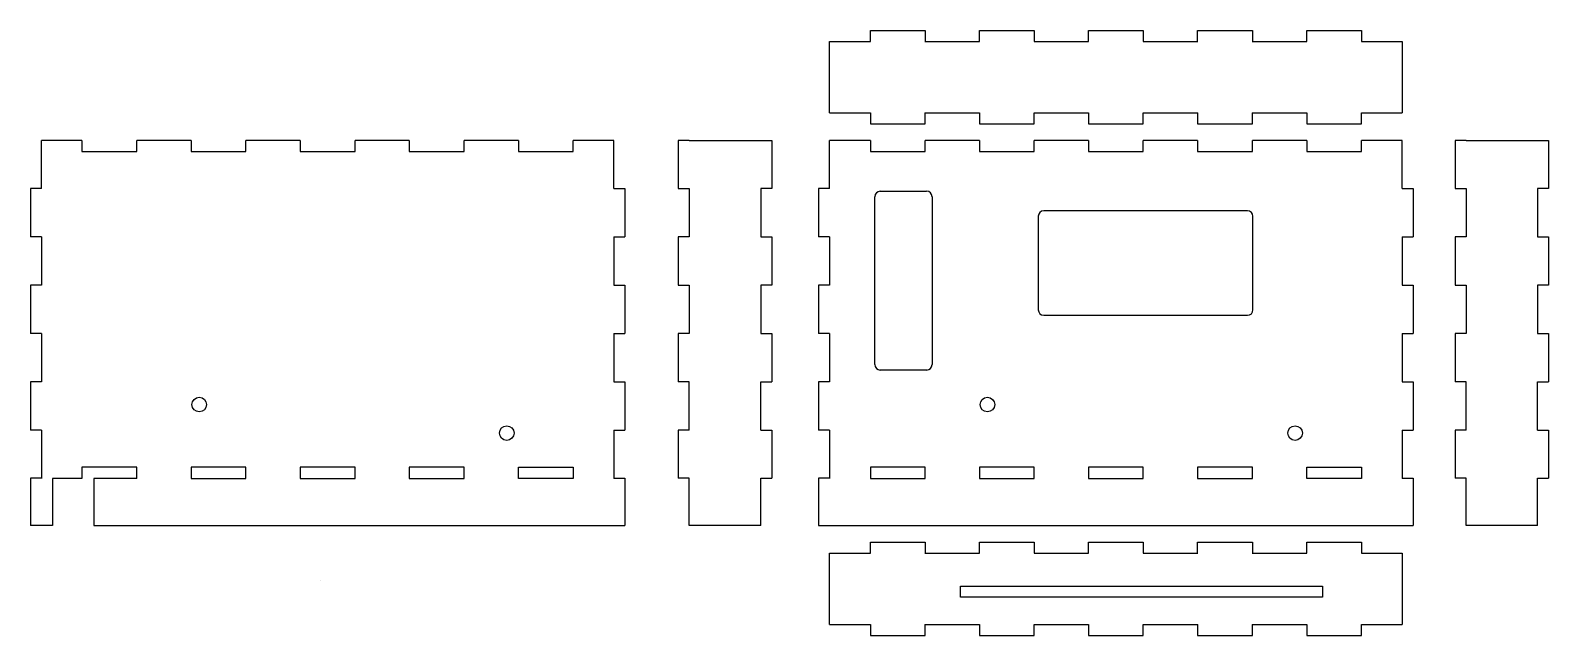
# Model space of a CAD drawing. Header units: millimetres. Extents: x 28 to 304, y -50 to 60.
import ezdxf

# ---------------------------------------------------------------- set-up
doc = ezdxf.new("R2010")
doc.units = ezdxf.units.MM
doc.layers.get('0').update_dxf_attribs({"color": 18, "lineweight": 25, "true_color": 0x000000})

msp = doc.modelspace()

# ---------------------------------------------------------------- linework, layer by layer
for p, q in [((173.2, 58), (180.61, 58)), ((173.2, 45), (173.2, 58)), ((180.6, 58), (180.6, 60)), ((180.6, 60), (190.54, 60)), ((190.52, 58), (200.43, 58)), ((190.54, 60), (190.54, 58)), ((200.41, 58), (200.41, 60)), ((200.41, 60), (210.35, 60)), ((210.34, 58), (220.25, 58)), ((210.35, 60), (210.35, 58)), ((220.23, 58), (220.23, 60)), ((220.23, 60), (230.17, 60)), ((230.16, 58), (240.07, 58)), ((230.17, 60), (230.17, 58)), ((240.05, 58), (240.05, 60)), ((240.05, 60), (249.99, 60)), ((249.97, 58), (259.88, 58)), ((249.99, 60), (249.99, 58)), ((259.87, 58), (259.87, 60)), ((259.87, 60), (269.81, 60)), ((269.79, 58), (277.2, 58)), ((269.81, 60), (269.81, 58)), ((277.2, 58), (277.2, 45)), ((173.2, 45), (180.61, 45)), ((180.6, 45), (180.6, 43)), ((190.52, 45), (200.43, 45)), ((190.54, 43), (190.54, 45)), ((200.41, 45), (200.41, 43)), ((210.34, 45), (220.25, 45)), ((210.35, 43), (210.35, 45)), ((220.23, 45), (220.23, 43)), ((230.16, 45), (240.07, 45)), ((230.17, 43), (230.17, 45)), ((240.05, 45), (240.05, 43)), ((249.97, 45), (259.88, 45)), ((249.99, 43), (249.99, 45)), ((259.87, 45), (259.87, 43)), ((269.79, 45), (277.2, 45)), ((269.81, 43), (269.81, 45)), ((180.6, 43), (190.54, 43)), ((200.41, 43), (210.35, 43)), ((220.23, 43), (230.17, 43)), ((240.05, 43), (249.99, 43)), ((259.87, 43), (269.81, 43)), ((30, 31.23), (30, 40)), ((37.38, 40), (30, 40)), ((37.38, 40), (37.38, 38)), ((47.34, 38), (47.34, 40)), ((57.2, 40), (47.34, 40)), ((57.2, 40), (57.2, 38)), ((67.16, 38), (67.16, 40)), ((77.02, 40), (67.16, 40)), ((77.02, 40), (77.02, 38)), ((86.98, 38), (86.98, 40)), ((96.84, 40), (86.98, 40)), ((96.84, 40), (96.84, 38)), ((106.8, 38), (106.8, 40)), ((116.66, 40), (106.8, 40)), ((116.66, 40), (116.66, 38)), ((126.62, 38), (126.62, 40)), ((134, 40), (126.62, 40)), ((134, 31.23), (134, 40)), ((147.7, 40), (145.7, 40)), ((145.7, 40), (145.7, 31.25)), ((147.7, 40), (160.7, 40)), ((160.7, 40), (162.7, 40)), ((162.7, 40), (162.7, 31.25)), ((173.2, 31.23), (173.2, 40)), ((180.59, 40), (173.2, 40)), ((180.59, 40), (180.59, 38)), ((190.55, 38), (190.55, 40)), ((200.4, 40), (190.55, 40)), ((200.4, 40), (200.4, 38)), ((210.36, 38), (210.36, 40)), ((220.22, 40), (210.36, 40)), ((220.22, 40), (220.22, 38)), ((230.18, 38), (230.18, 40)), ((240.04, 40), (230.18, 40)), ((240.04, 40), (240.04, 38)), ((250, 38), (250, 40)), ((259.86, 40), (250, 40)), ((259.86, 40), (259.86, 38)), ((269.82, 38), (269.82, 40)), ((277.2, 40), (269.82, 40)), ((277.2, 31.23), (277.2, 40)), ((288.81, 40), (286.81, 40)), ((286.81, 40), (286.81, 31.25)), ((288.81, 40), (301.81, 40)), ((301.81, 40), (303.81, 40)), ((303.81, 40), (303.81, 31.25)), ((37.38, 38), (47.34, 38)), ((57.2, 38), (67.16, 38)), ((77.02, 38), (86.98, 38)), ((96.84, 38), (106.8, 38)), ((116.66, 38), (126.62, 38)), ((180.59, 38), (190.55, 38)), ((200.4, 38), (210.36, 38)), ((220.22, 38), (230.18, 38)), ((240.04, 38), (250, 38)), ((259.86, 38), (269.82, 38)), ((28, 31.24), (28, 22.46)), ((30, 31.24), (28, 31.24)), ((30, 31.23), (30, 31.23)), ((30, 31.23), (30, 31.23)), ((30, 31.23), (30, 31.23)), ((134, 31.24), (136, 31.24)), ((134, 31.23), (134, 31.23)), ((134, 31.23), (134, 31.23)), ((134, 31.23), (134, 31.23)), ((136, 31.24), (136, 22.46)), ((145.7, 31.25), (147.7, 31.25)), ((147.7, 31.25), (147.7, 22.5)), ((162.7, 31.25), (160.7, 31.25)), ((160.7, 31.25), (160.7, 22.5)), ((171.2, 31.24), (171.2, 22.46)), ((173.2, 31.24), (171.2, 31.24)), ((173.2, 31.23), (173.2, 31.23)), ((173.2, 31.23), (173.2, 31.23)), ((173.2, 31.23), (173.2, 31.23)), ((182.39, 30.76), (190.8, 30.77)), ((277.2, 31.24), (279.2, 31.24)), ((277.2, 31.23), (277.2, 31.23)), ((277.2, 31.23), (277.2, 31.23)), ((277.2, 31.23), (277.2, 31.23)), ((279.2, 31.24), (279.2, 22.46)), ((286.81, 31.25), (288.81, 31.25)), ((288.81, 31.25), (288.81, 22.5)), ((303.81, 31.25), (301.81, 31.25)), ((301.81, 31.25), (301.81, 22.5)), ((181.41, -0.73), (181.41, 29.76)), ((191.8, 29.77), (191.81, -0.75)), ((211.1, 26.22), (211.1, 9.22)), ((249.1, 27.22), (212.1, 27.22)), ((250.1, 9.22), (250.1, 26.22)), ((30, 22.46), (28, 22.46)), ((30, 22.45), (30, 13.69)), ((134, 22.46), (136, 22.46)), ((134, 22.45), (134, 13.69)), ((147.7, 22.45), (145.7, 22.45)), ((145.7, 22.45), (145.7, 13.7)), ((160.7, 22.45), (162.7, 22.45)), ((162.7, 22.45), (162.7, 13.7)), ((173.2, 22.46), (171.2, 22.46)), ((173.2, 22.45), (173.2, 13.69)), ((277.2, 22.46), (279.2, 22.46)), ((277.2, 22.45), (277.2, 13.69)), ((288.81, 22.45), (286.81, 22.45)), ((286.81, 22.45), (286.81, 13.7)), ((301.81, 22.45), (303.81, 22.45)), ((303.81, 22.45), (303.81, 13.7)), ((28, 13.69), (28, 4.91)), ((30, 13.69), (28, 13.69)), ((134, 13.69), (136, 13.69)), ((136, 13.69), (136, 4.91)), ((145.7, 13.7), (147.7, 13.7)), ((147.7, 13.7), (147.7, 4.9)), ((162.7, 13.7), (160.7, 13.7)), ((160.7, 13.7), (160.7, 4.9)), ((171.2, 13.69), (171.2, 4.91)), ((173.2, 13.69), (171.2, 13.69)), ((277.2, 13.69), (279.2, 13.69)), ((279.2, 13.69), (279.2, 4.91)), ((286.81, 13.7), (288.81, 13.7)), ((288.81, 13.7), (288.81, 4.9)), ((303.81, 13.7), (301.81, 13.7)), ((301.81, 13.7), (301.81, 4.9)), ((212.1, 8.22), (249.1, 8.22)), ((30, 4.91), (28, 4.91)), ((30, 4.91), (30, -3.87)), ((134, 4.91), (134, -3.87)), ((134, 4.91), (136, 4.91)), ((147.7, 4.9), (145.7, 4.9)), ((145.7, 4.9), (145.7, -3.85)), ((160.7, 4.9), (162.7, 4.9)), ((162.7, 4.9), (162.7, -3.85)), ((173.2, 4.91), (171.2, 4.91)), ((173.2, 4.91), (173.2, -3.87)), ((277.2, 4.91), (277.2, -3.87)), ((277.2, 4.91), (279.2, 4.91)), ((288.81, 4.9), (286.81, 4.9)), ((286.81, 4.9), (286.81, -3.85)), ((301.81, 4.9), (303.81, 4.9)), ((303.81, 4.9), (303.81, -3.85)), ((190.83, -1.73), (182.39, -1.73)), ((28, -3.86), (28, -12.64)), ((30, -3.86), (28, -3.86)), ((134, -3.86), (136, -3.86)), ((136, -3.86), (136, -12.64)), ((147.7, -3.85), (145.7, -3.85)), ((147.7, -12.65), (147.7, -3.85)), ((160.7, -3.85), (162.7, -3.85)), ((160.7, -12.65), (160.7, -3.85)), ((171.2, -3.86), (171.2, -12.64)), ((173.2, -3.86), (171.2, -3.86)), ((277.2, -3.86), (279.2, -3.86)), ((279.2, -3.86), (279.2, -12.64)), ((288.81, -3.85), (286.81, -3.85)), ((288.81, -12.65), (288.81, -3.85)), ((301.81, -3.85), (303.81, -3.85)), ((301.81, -12.65), (301.81, -3.85)), ((30, -12.64), (28, -12.64)), ((30, -12.63), (30, -21.42)), ((134, -12.63), (134, -21.42)), ((134, -12.64), (136, -12.64)), ((147.7, -12.65), (145.7, -12.65)), ((145.7, -12.65), (145.7, -21.4)), ((160.7, -12.65), (162.7, -12.65)), ((162.7, -12.65), (162.7, -21.4)), ((173.2, -12.64), (171.2, -12.64)), ((173.2, -12.63), (173.2, -21.42)), ((277.2, -12.63), (277.2, -21.42)), ((277.2, -12.64), (279.2, -12.64)), ((288.81, -12.65), (286.81, -12.65)), ((286.81, -12.65), (286.81, -21.4)), ((301.81, -12.65), (303.81, -12.65)), ((303.81, -12.65), (303.81, -21.4)), ((28, -21.41), (28, -30)), ((30, -21.41), (28, -21.41)), ((37.38, -21.43), (32, -21.43)), ((32, -21.43), (32, -30)), ((47.34, -19.37), (37.38, -19.37)), ((37.38, -19.37), (37.38, -21.43)), ((47.34, -21.43), (39.5, -21.43)), ((39.5, -21.43), (39.5, -30)), ((47.34, -21.43), (47.34, -19.37)), ((67.16, -19.37), (57.2, -19.37)), ((57.2, -19.37), (57.2, -21.43)), ((57.2, -21.43), (67.16, -21.43)), ((67.16, -21.43), (67.16, -19.37)), ((86.98, -19.37), (77.02, -19.37)), ((77.02, -19.37), (77.02, -21.43)), ((77.02, -21.43), (86.98, -21.43)), ((86.98, -21.43), (86.98, -19.37)), ((106.8, -19.37), (96.84, -19.37)), ((96.84, -19.37), (96.84, -21.43)), ((96.84, -21.43), (106.8, -21.43)), ((106.8, -21.43), (106.8, -19.37)), ((116.66, -19.37), (126.62, -19.37)), ((116.66, -21.43), (116.66, -19.37)), ((126.62, -21.43), (116.66, -21.43)), ((126.62, -19.37), (126.62, -21.43)), ((134, -21.41), (136, -21.41)), ((136, -21.41), (136, -30)), ((147.7, -21.4), (145.7, -21.4)), ((147.7, -30), (147.7, -21.4)), ((160.7, -21.4), (162.7, -21.4)), ((160.7, -30), (160.7, -21.4)), ((171.2, -21.41), (171.2, -30)), ((173.2, -21.41), (171.2, -21.41)), ((190.55, -19.37), (180.59, -19.37)), ((180.59, -19.37), (180.59, -21.43)), ((180.59, -21.43), (190.55, -21.43)), ((190.55, -21.43), (190.55, -19.37)), ((210.36, -19.37), (200.4, -19.37)), ((200.4, -19.37), (200.4, -21.43)), ((200.4, -21.43), (210.36, -21.43)), ((210.36, -21.43), (210.36, -19.37)), ((230.18, -19.37), (220.22, -19.37)), ((220.22, -19.37), (220.22, -21.43)), ((220.22, -21.43), (230.18, -21.43)), ((230.18, -21.43), (230.18, -19.37)), ((250, -19.37), (240.04, -19.37)), ((240.04, -19.37), (240.04, -21.43)), ((240.04, -21.43), (250, -21.43)), ((250, -21.43), (250, -19.37)), ((259.86, -19.37), (269.82, -19.37)), ((259.86, -21.43), (259.86, -19.37)), ((269.82, -21.43), (259.86, -21.43)), ((269.82, -19.37), (269.82, -21.43)), ((277.2, -21.41), (279.2, -21.41)), ((279.2, -21.41), (279.2, -30)), ((288.81, -21.4), (286.81, -21.4)), ((288.81, -30), (288.81, -21.4)), ((301.81, -21.4), (303.81, -21.4)), ((301.81, -30), (301.81, -21.4)), ((32, -30), (28, -30)), ((39.5, -30), (136, -30)), ((160.7, -30), (147.7, -30)), ((171.2, -30), (279.2, -30)), ((301.81, -30), (288.81, -30)), ((180.6, -35), (180.6, -33)), ((180.6, -33), (190.54, -33)), ((190.54, -33), (190.54, -35)), ((200.41, -35), (200.41, -33)), ((200.41, -33), (210.35, -33)), ((210.35, -33), (210.35, -35)), ((220.23, -35), (220.23, -33)), ((220.23, -33), (230.17, -33)), ((230.17, -33), (230.17, -35)), ((240.05, -35), (240.05, -33)), ((240.05, -33), (249.99, -33)), ((249.99, -33), (249.99, -35)), ((259.87, -35), (259.87, -33)), ((259.87, -33), (269.81, -33)), ((269.81, -33), (269.81, -35)), ((269.81, -33), (269.81, -33)), ((173.2, -35), (180.61, -35)), ((173.2, -48), (173.2, -35)), ((190.52, -35), (200.43, -35)), ((210.34, -35), (220.25, -35)), ((230.16, -35), (240.07, -35)), ((249.97, -35), (259.88, -35)), ((269.79, -35), (277.2, -35)), ((277.2, -35), (277.2, -48)), ((80.7, -40), (80.7, -40)), ((196.95, -41), (262.76, -41)), ((196.95, -43), (196.95, -41)), ((262.76, -41), (262.76, -43)), ((262.76, -43), (196.95, -43)), ((173.2, -48), (180.61, -48)), ((180.6, -48), (180.6, -50)), ((190.52, -48), (200.43, -48)), ((190.54, -50), (190.54, -48)), ((200.41, -48), (200.41, -50)), ((210.34, -48), (220.25, -48)), ((210.35, -50), (210.35, -48)), ((220.23, -48), (220.23, -50)), ((230.16, -48), (240.07, -48)), ((230.17, -50), (230.17, -48)), ((240.05, -48), (240.05, -50)), ((249.97, -48), (259.88, -48)), ((249.99, -50), (249.99, -48)), ((259.87, -48), (259.87, -50)), ((269.79, -48), (277.2, -48)), ((269.81, -50), (269.81, -48)), ((180.6, -50), (190.54, -50)), ((200.41, -50), (210.35, -50)), ((220.23, -50), (230.17, -50)), ((240.05, -50), (249.99, -50)), ((259.87, -50), (269.81, -50))]:
    msp.add_line(p, q)
for centre in [(58.67, -8), (201.87, -8), (114.55, -13.19), (257.75, -13.19)]:
    msp.add_circle(centre, 1.33)
for centre, start, end in [((182.41, 29.76), 90.7232, 180.0487), ((190.8, 29.77), 0.0447, 90), ((212.1, 26.22), 90, 180), ((249.1, 26.22), 0, 90), ((212.1, 9.22), 180, 270), ((249.1, 9.22), 270, 0), ((182.41, -0.73), 180.0406, 269.2768), ((190.81, -0.73), 270.0157, 0.0028)]:
    msp.add_arc(centre, 1, start, end)

doc.saveas('drawing.dxf')
